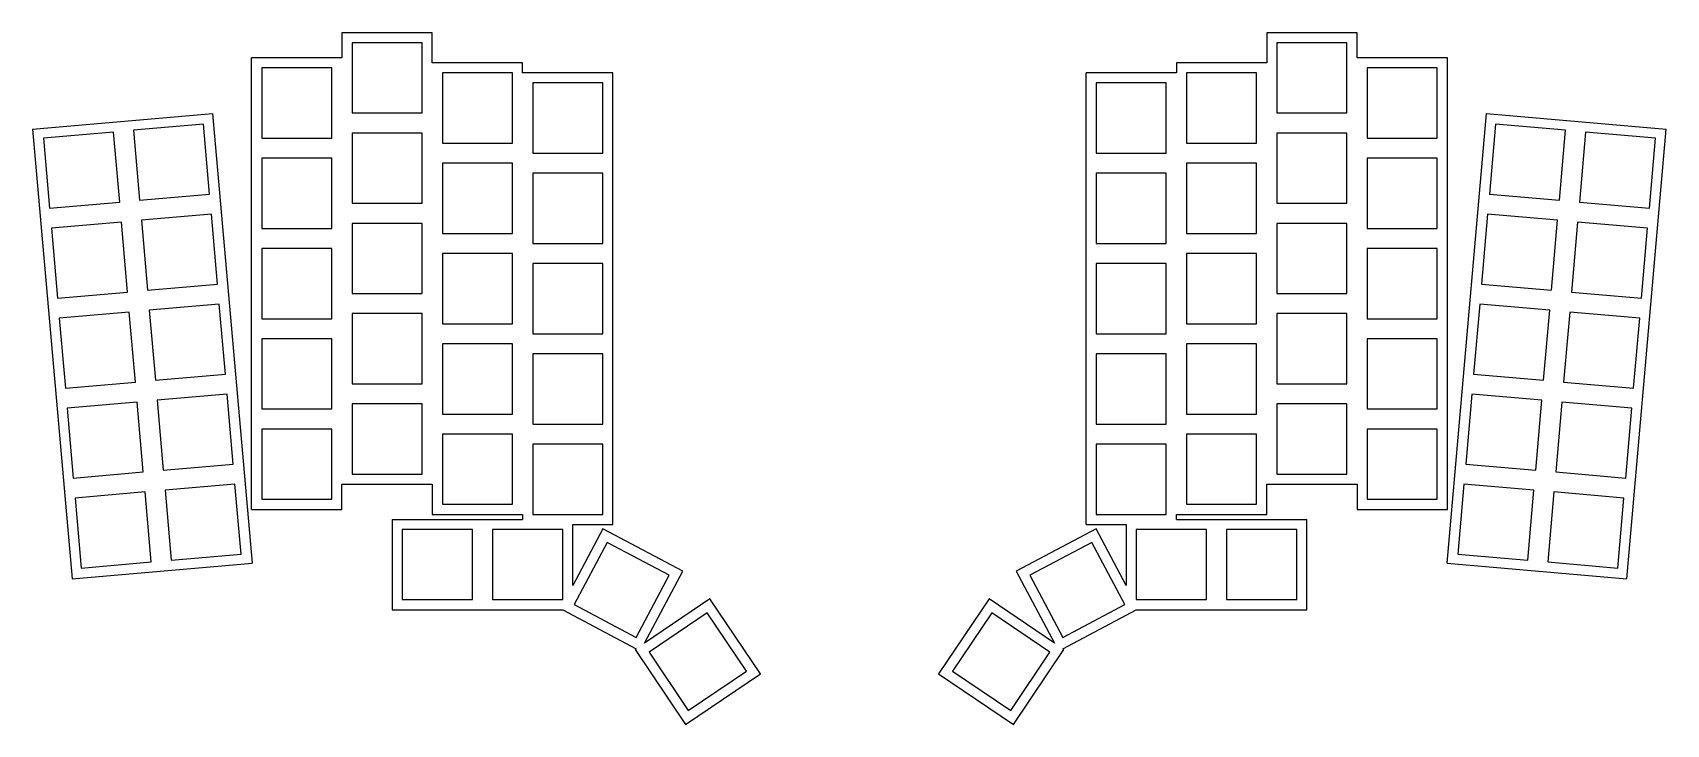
# Model space of a CAD drawing. Header units: millimetres. Extents: x -16 to 310, y -39 to 99.
import ezdxf

# ---------------------------------------------------------------- set-up
doc = ezdxf.new("R2010")
doc.units = ezdxf.units.MM

msp = doc.modelspace()

# ---------------------------------------------------------------- linework, layer by layer
at = {"linetype": 'CONTINUOUS'}
for p, q in [((63.61, 99.12), (45.61, 99.12)), ((45.61, 99.12), (45.61, 94.12)), ((63.61, 93.12), (63.61, 99.12)), ((247.87, 99.12), (229.87, 99.12)), ((229.87, 99.12), (229.87, 93.12)), ((247.87, 94.12), (247.87, 99.12)), ((61.61, 97.12), (47.61, 97.12)), ((47.61, 97.12), (47.61, 83.12)), ((61.61, 83.12), (61.61, 97.12)), ((245.87, 97.12), (231.87, 97.12)), ((231.87, 97.12), (231.87, 83.12)), ((245.87, 83.12), (245.87, 97.12)), ((27.61, 4.12), (27.61, 94.12)), ((45.61, 94.12), (27.61, 94.12)), ((43.61, 92.12), (29.61, 92.12)), ((29.61, 92.12), (29.61, 78.12)), ((43.61, 78.12), (43.61, 92.12)), ((81.61, 93.12), (63.61, 93.12)), ((81.61, 91.12), (81.61, 93.12)), ((229.87, 93.12), (211.87, 93.12)), ((211.87, 93.12), (211.87, 91.12)), ((265.87, 94.12), (247.87, 94.12)), ((263.87, 92.12), (249.87, 92.12)), ((249.87, 92.12), (249.87, 78.12)), ((263.87, 78.12), (263.87, 92.12)), ((265.87, 4.12), (265.87, 94.12)), ((79.61, 91.12), (65.61, 91.12)), ((65.61, 91.12), (65.61, 77.12)), ((79.61, 77.12), (79.61, 91.12)), ((99.61, 91.12), (81.61, 91.12)), ((97.61, 89.12), (83.61, 89.12)), ((83.61, 89.12), (83.61, 75.12)), ((97.61, 75.12), (97.61, 89.12)), ((99.61, 1.12), (99.61, 91.12)), ((193.87, 1.12), (193.87, 91.12)), ((211.87, 91.12), (193.87, 91.12)), ((209.87, 89.12), (195.87, 89.12)), ((195.87, 89.12), (195.87, 75.12)), ((209.87, 75.12), (209.87, 89.12)), ((227.87, 91.12), (213.87, 91.12)), ((213.87, 91.12), (213.87, 77.12)), ((227.87, 77.12), (227.87, 91.12)), ((-16.03, 79.91), (19.84, 83.04)), ((19.84, 83.04), (27.68, -6.61)), ((47.61, 83.12), (61.61, 83.12)), ((231.87, 83.12), (245.87, 83.12)), ((265.8, -6.61), (273.64, 83.04)), ((273.64, 83.04), (309.5, 79.91)), ((-16.03, 79.91), (-8.18, -9.75)), ((0.09, 79.31), (-13.86, 78.09)), ((1.31, 65.36), (0.09, 79.31)), ((18.02, 80.88), (4.07, 79.66)), ((4.07, 79.66), (5.29, 65.71)), ((19.24, 66.93), (18.02, 80.88)), ((61.61, 79.12), (47.61, 79.12)), ((47.61, 79.12), (47.61, 65.12)), ((61.61, 65.12), (61.61, 79.12)), ((245.87, 79.12), (231.87, 79.12)), ((231.87, 79.12), (231.87, 65.12)), ((245.87, 65.12), (245.87, 79.12)), ((275.46, 80.88), (274.24, 66.93)), ((289.41, 79.66), (275.46, 80.88)), ((288.19, 65.71), (289.41, 79.66)), ((293.39, 79.31), (292.17, 65.36)), ((307.34, 78.09), (293.39, 79.31)), ((301.66, -9.75), (309.5, 79.91)), ((-13.86, 78.09), (-12.64, 64.14)), ((29.61, 78.12), (43.61, 78.12)), ((65.61, 77.12), (79.61, 77.12)), ((83.61, 75.12), (97.61, 75.12)), ((195.87, 75.12), (209.87, 75.12)), ((213.87, 77.12), (227.87, 77.12)), ((249.87, 78.12), (263.87, 78.12)), ((306.12, 64.14), (307.34, 78.09)), ((43.61, 74.12), (29.61, 74.12)), ((29.61, 74.12), (29.61, 60.12)), ((43.61, 60.12), (43.61, 74.12)), ((79.61, 73.12), (65.61, 73.12)), ((65.61, 73.12), (65.61, 59.12)), ((79.61, 59.12), (79.61, 73.12)), ((227.87, 73.12), (213.87, 73.12)), ((213.87, 73.12), (213.87, 59.12)), ((227.87, 59.12), (227.87, 73.12)), ((263.87, 74.12), (249.87, 74.12)), ((249.87, 74.12), (249.87, 60.12)), ((263.87, 60.12), (263.87, 74.12)), ((97.61, 71.12), (83.61, 71.12)), ((83.61, 71.12), (83.61, 57.12)), ((97.61, 57.12), (97.61, 71.12)), ((209.87, 71.12), (195.87, 71.12)), ((195.87, 71.12), (195.87, 57.12)), ((209.87, 57.12), (209.87, 71.12)), ((-12.64, 64.14), (1.31, 65.36)), ((5.29, 65.71), (19.24, 66.93)), ((47.61, 65.12), (61.61, 65.12)), ((231.87, 65.12), (245.87, 65.12)), ((274.24, 66.93), (288.19, 65.71)), ((292.17, 65.36), (306.12, 64.14)), ((19.59, 62.95), (5.64, 61.73)), ((20.81, 49), (19.59, 62.95)), ((273.89, 62.95), (272.67, 49)), ((287.84, 61.73), (273.89, 62.95)), ((1.66, 61.38), (-12.29, 60.16)), ((-12.29, 60.16), (-11.07, 46.21)), ((2.88, 47.43), (1.66, 61.38)), ((5.64, 61.73), (6.86, 47.78)), ((29.61, 60.12), (43.61, 60.12)), ((61.61, 61.12), (47.61, 61.12)), ((47.61, 61.12), (47.61, 47.12)), ((61.61, 47.12), (61.61, 61.12)), ((65.61, 59.12), (79.61, 59.12)), ((213.87, 59.12), (227.87, 59.12)), ((245.87, 61.12), (231.87, 61.12)), ((231.87, 61.12), (231.87, 47.12)), ((245.87, 47.12), (245.87, 61.12)), ((249.87, 60.12), (263.87, 60.12)), ((286.62, 47.78), (287.84, 61.73)), ((291.82, 61.38), (290.6, 47.43)), ((305.77, 60.16), (291.82, 61.38)), ((304.55, 46.21), (305.77, 60.16)), ((43.61, 56.12), (29.61, 56.12)), ((29.61, 56.12), (29.61, 42.12)), ((43.61, 42.12), (43.61, 56.12)), ((83.61, 57.12), (97.61, 57.12)), ((195.87, 57.12), (209.87, 57.12)), ((263.87, 56.12), (249.87, 56.12)), ((249.87, 56.12), (249.87, 42.12)), ((263.87, 42.12), (263.87, 56.12)), ((79.61, 55.12), (65.61, 55.12)), ((65.61, 55.12), (65.61, 41.12)), ((79.61, 41.12), (79.61, 55.12)), ((97.61, 53.12), (83.61, 53.12)), ((83.61, 53.12), (83.61, 39.12)), ((97.61, 39.12), (97.61, 53.12)), ((209.87, 53.12), (195.87, 53.12)), ((195.87, 53.12), (195.87, 39.12)), ((209.87, 39.12), (209.87, 53.12)), ((227.87, 55.12), (213.87, 55.12)), ((213.87, 55.12), (213.87, 41.12)), ((227.87, 41.12), (227.87, 55.12)), ((6.86, 47.78), (20.81, 49)), ((272.67, 49), (286.62, 47.78)), ((-11.07, 46.21), (2.88, 47.43)), ((47.61, 47.12), (61.61, 47.12)), ((231.87, 47.12), (245.87, 47.12)), ((290.6, 47.43), (304.55, 46.21)), ((3.23, 43.45), (-10.72, 42.23)), ((4.45, 29.5), (3.23, 43.45)), ((21.16, 45.02), (7.21, 43.8)), ((7.21, 43.8), (8.43, 29.85)), ((22.38, 31.07), (21.16, 45.02)), ((61.61, 43.12), (47.61, 43.12)), ((47.61, 43.12), (47.61, 29.12)), ((61.61, 29.12), (61.61, 43.12)), ((245.87, 43.12), (231.87, 43.12)), ((231.87, 43.12), (231.87, 29.12)), ((245.87, 29.12), (245.87, 43.12)), ((272.32, 45.02), (271.1, 31.07)), ((286.27, 43.8), (272.32, 45.02)), ((285.05, 29.85), (286.27, 43.8)), ((290.25, 43.45), (289.03, 29.5)), ((304.2, 42.23), (290.25, 43.45)), ((-10.72, 42.23), (-9.5, 28.28)), ((29.61, 42.12), (43.61, 42.12)), ((65.61, 41.12), (79.61, 41.12)), ((83.61, 39.12), (97.61, 39.12)), ((195.87, 39.12), (209.87, 39.12)), ((213.87, 41.12), (227.87, 41.12)), ((249.87, 42.12), (263.87, 42.12)), ((302.98, 28.28), (304.2, 42.23)), ((43.61, 38.12), (29.61, 38.12)), ((29.61, 38.12), (29.61, 24.12)), ((43.61, 24.12), (43.61, 38.12)), ((79.61, 37.12), (65.61, 37.12)), ((65.61, 37.12), (65.61, 23.12)), ((79.61, 23.12), (79.61, 37.12)), ((227.87, 37.12), (213.87, 37.12)), ((213.87, 37.12), (213.87, 23.12)), ((227.87, 23.12), (227.87, 37.12)), ((263.87, 38.12), (249.87, 38.12)), ((249.87, 38.12), (249.87, 24.12)), ((263.87, 24.12), (263.87, 38.12)), ((97.61, 35.12), (83.61, 35.12)), ((83.61, 35.12), (83.61, 21.12)), ((97.61, 21.12), (97.61, 35.12)), ((209.87, 35.12), (195.87, 35.12)), ((195.87, 35.12), (195.87, 21.12)), ((209.87, 21.12), (209.87, 35.12)), ((-9.5, 28.28), (4.45, 29.5)), ((8.43, 29.85), (22.38, 31.07)), ((271.1, 31.07), (285.05, 29.85)), ((289.03, 29.5), (302.98, 28.28)), ((22.73, 27.08), (8.78, 25.86)), ((23.95, 13.14), (22.73, 27.08)), ((47.61, 29.12), (61.61, 29.12)), ((231.87, 29.12), (245.87, 29.12)), ((270.75, 27.08), (269.53, 13.14)), ((284.7, 25.86), (270.75, 27.08)), ((4.79, 25.51), (-9.15, 24.29)), ((-9.15, 24.29), (-7.93, 10.35)), ((6.01, 11.57), (4.79, 25.51)), ((8.78, 25.86), (10, 11.92)), ((29.61, 24.12), (43.61, 24.12)), ((61.61, 25.12), (47.61, 25.12)), ((47.61, 25.12), (47.61, 11.12)), ((61.61, 11.12), (61.61, 25.12)), ((65.61, 23.12), (79.61, 23.12)), ((213.87, 23.12), (227.87, 23.12)), ((245.87, 25.12), (231.87, 25.12)), ((231.87, 25.12), (231.87, 11.12)), ((245.87, 11.12), (245.87, 25.12)), ((249.87, 24.12), (263.87, 24.12)), ((283.48, 11.92), (284.7, 25.86)), ((288.68, 25.51), (287.46, 11.57)), ((302.63, 24.29), (288.68, 25.51)), ((301.41, 10.35), (302.63, 24.29)), ((43.61, 20.12), (29.61, 20.12)), ((29.61, 20.12), (29.61, 6.12)), ((43.61, 6.12), (43.61, 20.12)), ((83.61, 21.12), (97.61, 21.12)), ((195.87, 21.12), (209.87, 21.12)), ((263.87, 20.12), (249.87, 20.12)), ((249.87, 20.12), (249.87, 6.12)), ((263.87, 6.12), (263.87, 20.12)), ((79.61, 19.12), (65.61, 19.12)), ((65.61, 19.12), (65.61, 5.12)), ((79.61, 5.12), (79.61, 19.12)), ((97.61, 17.12), (83.61, 17.12)), ((83.61, 17.12), (83.61, 3.12)), ((97.61, 3.12), (97.61, 17.12)), ((209.87, 17.12), (195.87, 17.12)), ((195.87, 17.12), (195.87, 3.12)), ((209.87, 3.12), (209.87, 17.12)), ((227.87, 19.12), (213.87, 19.12)), ((213.87, 19.12), (213.87, 5.12)), ((227.87, 5.12), (227.87, 19.12)), ((10, 11.92), (23.95, 13.14)), ((269.53, 13.14), (283.48, 11.92)), ((-7.93, 10.35), (6.01, 11.57)), ((47.61, 11.12), (61.61, 11.12)), ((231.87, 11.12), (245.87, 11.12)), ((287.46, 11.57), (301.41, 10.35)), ((6.36, 7.58), (-7.58, 6.36)), ((7.58, -6.36), (6.36, 7.58)), ((24.29, 9.15), (10.35, 7.93)), ((10.35, 7.93), (11.57, -6.01)), ((25.51, -4.79), (24.29, 9.15)), ((45.61, 4.12), (45.61, 9.12)), ((45.61, 9.12), (63.61, 9.12)), ((63.61, 9.12), (63.61, 3.12)), ((229.87, 9.12), (247.87, 9.12)), ((229.87, 3.12), (229.87, 9.12)), ((247.87, 9.12), (247.87, 4.12)), ((269.18, 9.15), (267.96, -4.79)), ((283.13, 7.93), (269.18, 9.15)), ((281.91, -6.01), (283.13, 7.93)), ((287.12, 7.58), (285.89, -6.36)), ((301.06, 6.36), (287.12, 7.58)), ((-7.58, 6.36), (-6.36, -7.58)), ((27.61, 4.12), (45.61, 4.12)), ((29.61, 6.12), (43.61, 6.12)), ((65.61, 5.12), (79.61, 5.12)), ((213.87, 5.12), (227.87, 5.12)), ((247.87, 4.12), (265.87, 4.12)), ((249.87, 6.12), (263.87, 6.12)), ((299.84, -7.58), (301.06, 6.36)), ((55.61, 2.12), (81.61, 2.12)), ((55.61, 2.12), (55.61, -15.88)), ((71.61, 0.12), (57.61, 0.12)), ((57.61, 0.12), (57.61, -13.88)), ((63.61, 3.12), (81.61, 3.12)), ((71.61, -13.88), (71.61, 0.12)), ((89.61, 0.12), (75.61, 0.12)), ((75.61, 0.12), (75.61, -13.88)), ((81.61, 3.12), (81.61, 2.12)), ((83.61, 3.12), (97.61, 3.12)), ((89.61, -13.88), (89.61, 0.12)), ((91.61, 1.12), (99.61, 1.12)), ((91.61, -11.05), (91.61, 1.12)), ((97.62, 0.25), (91.61, -11.05)), ((113.51, -8.2), (97.62, 0.25)), ((195.86, 0.25), (179.97, -8.2)), ((193.87, 1.12), (201.87, 1.12)), ((201.87, -11.05), (195.86, 0.25)), ((195.87, 3.12), (209.87, 3.12)), ((201.87, 1.12), (201.87, -11.05)), ((217.87, 0.12), (203.87, 0.12)), ((203.87, 0.12), (203.87, -13.88)), ((211.87, 3.12), (229.87, 3.12)), ((211.87, 2.12), (211.87, 3.12)), ((211.87, 2.12), (237.87, 2.12)), ((217.87, -13.88), (217.87, 0.12)), ((235.87, 0.12), (221.87, 0.12)), ((221.87, 0.12), (221.87, -13.88)), ((235.87, -13.88), (235.87, 0.12)), ((237.87, -15.88), (237.87, 2.12)), ((98.44, -2.46), (91.87, -14.82)), ((110.8, -9.03), (98.44, -2.46)), ((195.04, -2.46), (182.67, -9.03)), ((201.61, -14.82), (195.04, -2.46)), ((-6.36, -7.58), (7.58, -6.36)), ((11.57, -6.01), (25.51, -4.79)), ((267.96, -4.79), (281.91, -6.01)), ((285.89, -6.36), (299.84, -7.58)), ((-8.18, -9.75), (27.68, -6.61)), ((104.23, -21.39), (110.8, -9.03)), ((105.88, -22.54), (113.51, -8.2)), ((179.97, -8.2), (187.6, -22.54)), ((182.67, -9.03), (189.25, -21.39)), ((265.8, -6.61), (301.66, -9.75)), ((55.61, -15.88), (89.61, -15.88)), ((57.61, -13.88), (71.61, -13.88)), ((75.61, -13.88), (89.61, -13.88)), ((89.61, -15.88), (104.23, -23.66)), ((91.87, -14.82), (104.23, -21.39)), ((118.94, -13.74), (105.88, -22.54)), ((129, -28.66), (118.94, -13.74)), ((174.54, -13.74), (164.48, -28.66)), ((187.6, -22.54), (174.54, -13.74)), ((189.24, -23.66), (203.87, -15.88)), ((189.25, -21.39), (201.61, -14.82)), ((203.87, -13.88), (217.87, -13.88)), ((203.87, -15.88), (237.87, -15.88)), ((221.87, -13.88), (235.87, -13.88)), ((118.4, -16.52), (106.79, -24.34)), ((126.23, -28.12), (118.4, -16.52)), ((175.08, -16.52), (167.25, -28.12)), ((186.69, -24.34), (175.08, -16.52)), ((104.23, -23.66), (104.01, -23.8)), ((104.01, -23.8), (114.08, -38.73)), ((106.79, -24.34), (114.62, -35.95)), ((178.86, -35.95), (186.69, -24.34)), ((179.4, -38.73), (189.46, -23.8)), ((189.46, -23.8), (189.24, -23.66)), ((114.08, -38.73), (129, -28.66)), ((114.62, -35.95), (126.23, -28.12)), ((164.48, -28.66), (179.4, -38.73)), ((167.25, -28.12), (178.86, -35.95))]:
    msp.add_line(p, q, dxfattribs=at)

doc.saveas('drawing.dxf')
